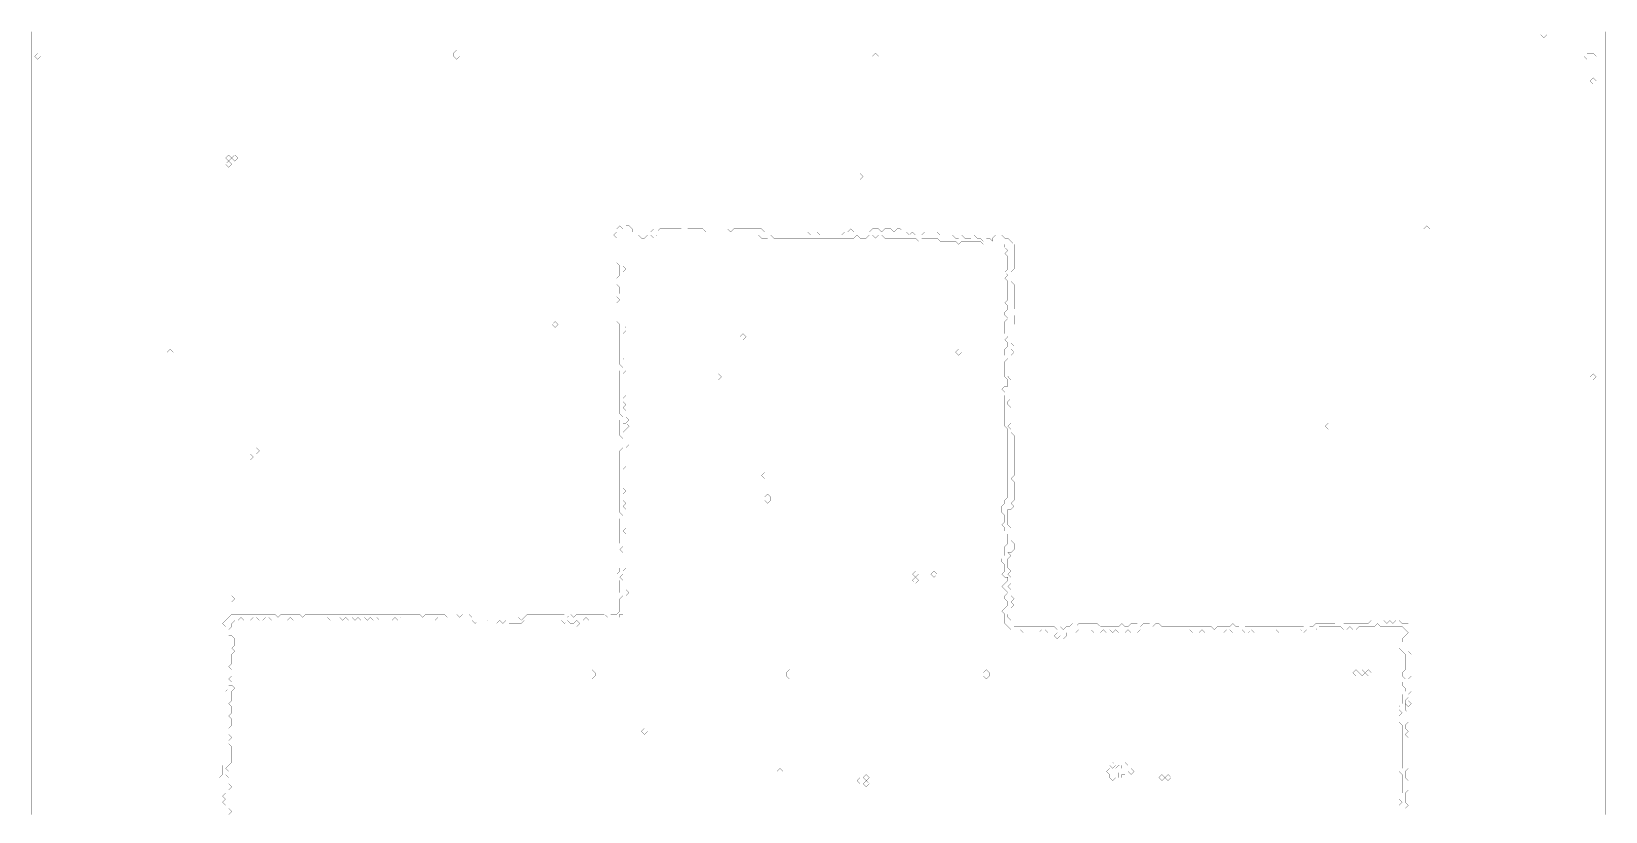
# Model space of a CAD drawing. Header units: metres. Extents: x 0 to 4888, y -4888 to 0.
# Drawn here: x 0 to 4888, y -2420 to 0 of the extents above; entities that cross this region are included whole.
import ezdxf

# ---------------------------------------------------------------- set-up
doc = ezdxf.new("R2010")
doc.units = ezdxf.units.M
doc.layers.add('conductor', color=1, linetype='Continuous')
doc.layers.add('substrate', color=5, linetype='Continuous')

msp = doc.modelspace()

# ---------------------------------------------------------------- linework, layer by layer
at = {"layer": 'conductor', "const_width": 0.5}
msp.add_lwpolyline([(4246.6, -2429.4), (4246.6, -2419.8), (4246.6, -2410.2), (4246.6, -2400.7), (4256.2, -2391.1), (4246.6, -2381.5), (4246.6, -2372), (4256.2, -2362.4), (4256.2, -2352.9), (4256.2, -2343.3), (4256.2, -2333.7), (4256.2, -2324.2), (4256.2, -2314.6), (4256.2, -2305), (4246.6, -2295.5), (4256.2, -2285.9), (4256.2, -2276.3), (4256.2, -2266.8), (4256.2, -2257.2), (4256.2, -2247.6), (4256.2, -2238.1), (4256.2, -2228.5), (4256.2, -2219), (4256.2, -2209.4), (4256.2, -2199.8), (4256.2, -2190.3), (4256.2, -2180.7), (4256.2, -2171.1), (4256.2, -2161.6), (4256.2, -2152), (4246.6, -2142.4), (4256.2, -2132.9), (4246.6, -2123.3), (4256.2, -2113.7), (4246.6, -2104.2), (4246.6, -2094.6), (4256.2, -2085.1), (4256.2, -2075.5), (4256.2, -2065.9), (4256.2, -2056.4), (4265.7, -2046.8), (4265.7, -2037.2), (4256.2, -2027.7), (4256.2, -2018.1), (4265.7, -2008.5), (4256.2, -1999), (4256.2, -1989.4), (4265.7, -1979.8), (4265.7, -1970.3), (4265.7, -1960.7), (4265.7, -1951.1), (4265.7, -1941.6), (4265.7, -1932), (4256.2, -1922.5), (4246.6, -1912.9), (4246.6, -1903.3), (4256.2, -1893.8), (4256.2, -1884.2), (4265.7, -1874.6), (4275.3, -1865.1), (4265.7, -1855.5), (4256.2, -1845.9), (4246.6, -1845.9), (4237.1, -1845.9), (4227.5, -1845.9), (4217.9, -1845.9), (4208.4, -1845.9), (4198.8, -1845.9), (4189.2, -1845.9), (4179.7, -1836.4), (4170.1, -1845.9), (4160.5, -1845.9), (4151, -1845.9), (4141.4, -1845.9), (4131.8, -1845.9), (4122.3, -1845.9), (4112.7, -1855.5), (4103.2, -1855.5), (4093.6, -1845.9), (4084, -1855.5), (4074.5, -1855.5), (4064.9, -1845.9), (4055.3, -1845.9), (4045.8, -1845.9), (4036.2, -1845.9), (4026.6, -1845.9), (4017.1, -1845.9), (4007.5, -1845.9), (3997.9, -1845.9), (3988.4, -1855.5), (3978.8, -1855.5), (3969.2, -1855.5), (3959.7, -1855.5), (3950.1, -1865.1), (3940.6, -1855.5), (3931, -1865.1), (3921.4, -1865.1), (3911.9, -1865.1), (3902.3, -1865.1), (3892.7, -1865.1), (3883.2, -1865.1), (3873.6, -1865.1), (3864, -1855.5), (3854.5, -1865.1), (3844.9, -1865.1), (3835.3, -1865.1), (3825.8, -1865.1), (3816.2, -1865.1), (3806.7, -1865.1), (3797.1, -1865.1), (3787.5, -1855.5), (3778, -1865.1), (3768.4, -1865.1), (3758.8, -1855.5), (3749.3, -1855.5), (3739.7, -1855.5), (3730.1, -1865.1), (3720.6, -1855.5), (3711, -1855.5), (3701.4, -1865.1), (3691.9, -1865.1), (3682.3, -1865.1), (3672.8, -1865.1), (3663.2, -1865.1), (3653.6, -1865.1), (3644.1, -1865.1), (3634.5, -1855.5), (3624.9, -1865.1), (3615.4, -1865.1), (3605.8, -1865.1), (3596.2, -1855.5), (3586.7, -1855.5), (3577.1, -1855.5), (3567.5, -1855.5), (3558, -1855.5), (3548.4, -1855.5), (3538.8, -1855.5), (3529.3, -1855.5), (3519.7, -1855.5), (3510.2, -1855.5), (3500.6, -1855.5), (3491, -1855.5), (3481.5, -1855.5), (3471.9, -1855.5), (3462.3, -1855.5), (3452.8, -1855.5), (3443.2, -1855.5), (3433.6, -1865.1), (3424.1, -1865.1), (3414.5, -1865.1), (3404.9, -1855.5), (3395.4, -1865.1), (3385.8, -1865.1), (3376.3, -1865.1), (3366.7, -1855.5), (3357.1, -1865.1), (3347.6, -1855.5), (3338, -1865.1), (3328.4, -1855.5), (3318.9, -1865.1), (3309.3, -1865.1), (3299.7, -1865.1), (3290.2, -1855.5), (3280.6, -1855.5), (3271, -1855.5), (3261.5, -1855.5), (3251.9, -1855.5), (3242.3, -1865.1), (3232.8, -1865.1), (3223.2, -1865.1), (3213.7, -1865.1), (3213.7, -1874.6), (3204.1, -1884.2), (3194.5, -1874.6), (3194.5, -1865.1), (3185, -1865.1), (3175.4, -1865.1), (3165.8, -1865.1), (3156.3, -1865.1), (3146.7, -1855.5), (3137.1, -1855.5), (3127.6, -1865.1), (3118, -1865.1), (3108.4, -1865.1), (3098.9, -1865.1), (3089.3, -1865.1), (3079.8, -1865.1), (3070.2, -1855.5), (3060.6, -1855.5), (3051.1, -1855.5), (3041.5, -1855.5), (3031.9, -1845.9), (3022.4, -1836.4), (3022.4, -1826.8), (3022.4, -1817.2), (3022.4, -1807.7), (3012.8, -1798.1), (3022.4, -1788.6), (3031.9, -1779), (3031.9, -1769.4), (3022.4, -1759.9), (3022.4, -1750.3), (3031.9, -1740.7), (3022.4, -1731.2), (3012.8, -1721.6), (3022.4, -1712), (3031.9, -1702.5), (3031.9, -1692.9), (3022.4, -1692.9), (3012.8, -1683.3), (3022.4, -1673.8), (3022.4, -1664.2), (3022.4, -1654.7), (3012.8, -1645.1), (3012.8, -1635.5), (3022.4, -1626), (3022.4, -1616.4), (3022.4, -1606.8), (3022.4, -1597.3), (3031.9, -1587.7), (3031.9, -1578.1), (3031.9, -1568.6), (3031.9, -1559), (3022.4, -1549.4), (3022.4, -1539.9), (3012.8, -1530.3), (3022.4, -1520.7), (3022.4, -1511.2), (3022.4, -1501.6), (3012.8, -1492.1), (3012.8, -1482.5), (3012.8, -1472.9), (3022.4, -1463.4), (3022.4, -1453.8), (3031.9, -1444.2), (3031.9, -1434.7), (3031.9, -1425.1), (3031.9, -1415.5), (3031.9, -1406), (3031.9, -1396.4), (3031.9, -1386.8), (3031.9, -1377.3), (3031.9, -1367.7), (3031.9, -1358.2), (3031.9, -1348.6), (3031.9, -1339), (3031.9, -1329.5), (3031.9, -1319.9), (3031.9, -1310.3), (3031.9, -1300.8), (3031.9, -1291.2), (3031.9, -1281.6), (3031.9, -1272.1), (3031.9, -1262.5), (3031.9, -1252.9), (3031.9, -1243.4), (3031.9, -1233.8), (3022.4, -1224.2), (3022.4, -1214.7), (3022.4, -1205.1), (3022.4, -1195.6), (3022.4, -1186), (3022.4, -1176.4), (3022.4, -1166.9), (3022.4, -1157.3), (3022.4, -1147.7), (3022.4, -1138.2), (3022.4, -1128.6), (3031.9, -1119), (3022.4, -1119), (3012.8, -1109.5), (3022.4, -1099.9), (3031.9, -1099.9), (3031.9, -1090.3), (3031.9, -1080.8), (3022.4, -1071.2), (3022.4, -1061.7), (3022.4, -1052.1), (3022.4, -1042.5), (3022.4, -1033), (3022.4, -1023.4), (3031.9, -1013.8), (3022.4, -1004.3), (3022.4, -994.7), (3022.4, -985.1), (3031.9, -975.6), (3031.9, -966), (3022.4, -956.4), (3031.9, -946.9), (3022.4, -937.3), (3022.4, -927.8), (3022.4, -918.2), (3022.4, -908.6), (3022.4, -899.1), (3031.9, -889.5), (3022.4, -879.9), (3022.4, -870.4), (3031.9, -860.8), (3031.9, -851.2), (3022.4, -841.7), (3031.9, -832.1), (3031.9, -822.5), (3031.9, -813), (3031.9, -803.4), (3031.9, -793.8), (3031.9, -784.3), (3031.9, -774.7), (3022.4, -765.2), (3031.9, -755.6), (3022.4, -746), (3031.9, -736.5), (3031.9, -726.9), (3031.9, -717.3), (3031.9, -707.8), (3031.9, -698.2), (3022.4, -688.6), (3031.9, -679.1), (3022.4, -669.5), (3022.4, -659.9), (3012.8, -659.9), (3003.2, -659.9), (2993.7, -659.9), (2984.1, -659.9), (2974.5, -659.9), (2965, -659.9), (2955.4, -659.9), (2945.9, -650.4), (2936.3, -650.4), (2926.7, -650.4), (2917.2, -650.4), (2907.6, -650.4), (2898, -650.4), (2888.5, -650.4), (2878.9, -659.9), (2869.3, -650.4), (2859.8, -650.4), (2850.2, -650.4), (2840.6, -650.4), (2831.1, -650.4), (2821.5, -650.4), (2811.9, -640.8), (2802.4, -640.8), (2792.8, -640.8), (2783.3, -640.8), (2773.7, -640.8), (2764.1, -640.8), (2754.6, -650.4), (2745, -640.8), (2735.4, -640.8), (2725.9, -640.8), (2716.3, -640.8), (2706.7, -640.8), (2697.2, -640.8), (2687.6, -640.8), (2678, -640.8), (2668.5, -640.8), (2658.9, -640.8), (2649.4, -640.8), (2639.8, -631.3), (2630.2, -631.3), (2620.7, -640.8), (2611.1, -631.3), (2601.5, -631.3), (2592, -640.8), (2582.4, -640.8), (2572.8, -640.8), (2563.3, -631.3), (2553.7, -640.8), (2544.1, -640.8), (2534.6, -640.8), (2525, -640.8), (2515.5, -640.8), (2505.9, -640.8), (2496.3, -640.8), (2486.8, -640.8), (2477.2, -640.8), (2467.6, -640.8), (2458.1, -640.8), (2448.5, -640.8), (2438.9, -640.8), (2429.4, -640.8), (2419.8, -640.8), (2410.2, -640.8), (2400.7, -640.8), (2391.1, -640.8), (2381.5, -640.8), (2372, -640.8), (2362.4, -640.8), (2352.9, -640.8), (2343.3, -640.8), (2333.7, -640.8), (2324.2, -640.8), (2314.6, -640.8), (2305, -640.8), (2295.5, -631.3), (2285.9, -640.8), (2276.3, -640.8), (2266.8, -640.8), (2257.2, -631.3), (2247.6, -631.3), (2238.1, -631.3), (2228.5, -631.3), (2219, -631.3), (2209.4, -631.3), (2199.8, -631.3), (2190.3, -631.3), (2180.7, -631.3), (2171.1, -631.3), (2161.6, -640.8), (2152, -631.3), (2142.4, -631.3), (2132.9, -631.3), (2123.3, -631.3), (2113.7, -631.3), (2104.2, -631.3), (2094.6, -631.3), (2085.1, -631.3), (2075.5, -631.3), (2065.9, -631.3), (2056.4, -631.3), (2046.8, -631.3), (2037.2, -631.3), (2027.7, -631.3), (2018.1, -631.3), (2008.5, -631.3), (1999, -631.3), (1989.4, -631.3), (1979.8, -631.3), (1970.3, -631.3), (1960.7, -631.3), (1951.1, -631.3), (1941.6, -631.3), (1932, -640.8), (1922.5, -631.3), (1912.9, -631.3), (1903.3, -640.8), (1893.8, -640.8), (1884.2, -631.3), (1874.6, -631.3), (1865.1, -631.3), (1855.5, -631.3), (1845.9, -631.3), (1836.4, -631.3), (1836.4, -640.8), (1836.4, -650.4), (1836.4, -659.9), (1836.4, -669.5), (1836.4, -679.1), (1836.4, -688.6), (1836.4, -698.2), (1836.4, -707.8), (1836.4, -717.3), (1836.4, -726.9), (1845.9, -736.5), (1836.4, -746), (1836.4, -755.6), (1836.4, -765.2), (1836.4, -774.7), (1836.4, -784.3), (1836.4, -793.8), (1836.4, -803.4), (1836.4, -813), (1836.4, -822.5), (1836.4, -832.1), (1836.4, -841.7), (1836.4, -851.2), (1836.4, -860.8), (1836.4, -870.4), (1836.4, -879.9), (1836.4, -889.5), (1836.4, -899.1), (1836.4, -908.6), (1845.9, -918.2), (1845.9, -927.8), (1836.4, -937.3), (1836.4, -946.9), (1836.4, -956.4), (1836.4, -966), (1836.4, -975.6), (1836.4, -985.1), (1836.4, -994.7), (1836.4, -1004.3), (1836.4, -1013.8), (1845.9, -1023.4), (1845.9, -1033), (1845.9, -1042.5), (1845.9, -1052.1), (1836.4, -1061.7), (1845.9, -1071.2), (1845.9, -1080.8), (1845.9, -1090.3), (1845.9, -1099.9), (1845.9, -1109.5), (1845.9, -1119), (1845.9, -1128.6), (1836.4, -1138.2), (1836.4, -1147.7), (1845.9, -1157.3), (1836.4, -1166.9), (1845.9, -1176.4), (1845.9, -1186), (1845.9, -1195.6), (1855.5, -1205.1), (1845.9, -1214.7), (1836.4, -1214.7), (1845.9, -1214.7), (1855.5, -1224.2), (1845.9, -1233.8), (1836.4, -1243.4), (1836.4, -1252.9), (1845.9, -1262.5), (1855.5, -1272.1), (1855.5, -1281.6), (1845.9, -1291.2), (1845.9, -1300.8), (1845.9, -1310.3), (1845.9, -1319.9), (1845.9, -1329.5), (1845.9, -1339), (1845.9, -1348.6), (1836.4, -1358.2), (1836.4, -1367.7), (1836.4, -1377.3), (1836.4, -1386.8), (1836.4, -1396.4), (1836.4, -1406), (1836.4, -1415.5), (1845.9, -1425.1), (1836.4, -1434.7), (1836.4, -1444.2), (1836.4, -1453.8), (1845.9, -1463.4), (1836.4, -1472.9), (1845.9, -1482.5), (1845.9, -1492.1), (1845.9, -1501.6), (1845.9, -1511.2), (1845.9, -1520.7), (1845.9, -1530.3), (1845.9, -1539.9), (1836.4, -1549.4), (1845.9, -1559), (1845.9, -1568.6), (1845.9, -1578.1), (1845.9, -1587.7), (1845.9, -1597.3), (1845.9, -1606.8), (1845.9, -1616.4), (1845.9, -1626), (1845.9, -1635.5), (1845.9, -1645.1), (1845.9, -1654.7), (1845.9, -1664.2), (1836.4, -1673.8), (1836.4, -1683.3), (1826.8, -1692.9), (1836.4, -1702.5), (1836.4, -1712), (1845.9, -1721.6), (1845.9, -1731.2), (1855.5, -1740.7), (1845.9, -1750.3), (1845.9, -1759.9), (1845.9, -1769.4), (1845.9, -1779), (1845.9, -1788.6), (1845.9, -1798.1), (1836.4, -1807.7), (1826.8, -1807.7), (1826.8, -1817.2), (1817.2, -1826.8), (1807.7, -1826.8), (1798.1, -1826.8), (1788.6, -1826.8), (1779, -1826.8), (1769.4, -1826.8), (1759.9, -1826.8), (1750.3, -1826.8), (1740.7, -1826.8), (1731.2, -1826.8), (1721.6, -1817.2), (1712, -1826.8), (1702.5, -1826.8), (1692.9, -1826.8), (1683.3, -1836.4), (1673.8, -1836.4), (1664.2, -1826.8), (1654.7, -1836.4), (1645.1, -1826.8), (1635.5, -1826.8), (1626, -1826.8), (1616.4, -1826.8), (1606.8, -1826.8), (1597.3, -1826.8), (1587.7, -1826.8), (1578.1, -1826.8), (1568.6, -1836.4), (1559, -1826.8), (1549.4, -1826.8), (1539.9, -1826.8), (1530.3, -1826.8), (1520.7, -1836.4), (1511.2, -1836.4), (1501.6, -1836.4), (1492.1, -1836.4), (1482.5, -1836.4), (1472.9, -1826.8), (1463.4, -1836.4), (1453.8, -1826.8), (1444.2, -1836.4), (1434.7, -1826.8), (1425.1, -1826.8), (1415.5, -1826.8), (1406, -1836.4), (1396.4, -1826.8), (1386.8, -1826.8), (1377.3, -1836.4), (1367.7, -1826.8), (1358.2, -1826.8), (1348.6, -1826.8), (1339, -1826.8), (1329.5, -1826.8), (1319.9, -1826.8), (1310.3, -1826.8), (1300.8, -1826.8), (1291.2, -1826.8), (1281.6, -1826.8), (1272.1, -1826.8), (1262.5, -1817.2), (1252.9, -1826.8), (1243.4, -1826.8), (1233.8, -1826.8), (1224.2, -1826.8), (1214.7, -1826.8), (1205.1, -1826.8), (1195.6, -1826.8), (1186, -1826.8), (1176.4, -1826.8), (1166.9, -1826.8), (1157.3, -1826.8), (1147.7, -1817.2), (1138.2, -1826.8), (1128.6, -1817.2), (1119, -1826.8), (1109.5, -1817.2), (1099.9, -1826.8), (1090.3, -1826.8), (1080.8, -1826.8), (1071.2, -1817.2), (1061.7, -1826.8), (1052.1, -1817.2), (1042.5, -1826.8), (1033, -1817.2), (1023.4, -1826.8), (1013.8, -1817.2), (1004.3, -1826.8), (994.7, -1817.2), (985.1, -1826.8), (975.6, -1817.2), (966, -1826.8), (956.4, -1817.2), (946.9, -1826.8), (937.3, -1826.8), (927.8, -1826.8), (918.2, -1817.2), (908.6, -1826.8), (899.1, -1826.8), (889.5, -1826.8), (879.9, -1826.8), (870.4, -1826.8), (860.8, -1826.8), (851.2, -1826.8), (841.7, -1826.8), (832.1, -1826.8), (822.5, -1826.8), (813, -1826.8), (803.4, -1817.2), (793.8, -1826.8), (784.3, -1826.8), (774.7, -1826.8), (765.2, -1826.8), (755.6, -1826.8), (746, -1826.8), (736.5, -1817.2), (726.9, -1817.2), (717.3, -1826.8), (707.8, -1826.8), (698.2, -1817.2), (688.6, -1817.2), (679.1, -1826.8), (669.5, -1817.2), (659.9, -1826.8), (650.4, -1817.2), (640.8, -1826.8), (631.3, -1826.8), (621.7, -1836.4), (621.7, -1845.9), (612.1, -1855.5), (612.1, -1865.1), (612.1, -1874.6), (621.7, -1874.6), (631.3, -1884.2), (631.3, -1893.8), (631.3, -1903.3), (621.7, -1912.9), (631.3, -1922.5), (621.7, -1932), (621.7, -1941.6), (621.7, -1951.1), (621.7, -1960.7), (612.1, -1970.3), (621.7, -1979.8), (612.1, -1989.4), (621.7, -1999), (612.1, -2008.5), (621.7, -2018.1), (612.1, -2027.7), (621.7, -2027.7), (631.3, -2037.2), (621.7, -2046.8), (621.7, -2056.4), (621.7, -2065.9), (621.7, -2075.5), (612.1, -2085.1), (621.7, -2094.6), (621.7, -2104.2), (621.7, -2113.7), (612.1, -2123.3), (621.7, -2132.9), (621.7, -2142.4), (621.7, -2152), (612.1, -2161.6), (612.1, -2171.1), (612.1, -2180.7), (621.7, -2190.3), (612.1, -2199.8), (612.1, -2209.4), (621.7, -2219), (621.7, -2228.5), (621.7, -2238.1), (621.7, -2247.6), (621.7, -2257.2), (621.7, -2266.8), (612.1, -2276.3), (602.6, -2285.9), (612.1, -2295.5), (602.6, -2305), (612.1, -2314.6), (612.1, -2324.2), (612.1, -2333.7), (621.7, -2343.3), (612.1, -2352.9), (612.1, -2362.4), (612.1, -2372), (612.1, -2381.5), (612.1, -2391.1), (612.1, -2400.7), (612.1, -2410.2), (621.7, -2419.8), (612.1, -2429.4)], dxfattribs=at)
for points in [[(2199.8, -946.9), (2209.4, -937.3), (2219, -946.9), (2209.4, -956.4)], [(2869.3, -994.7), (2878.9, -985.1), (2888.5, -994.7), (2878.9, -1004.3)], [(2123.3, -1071.2), (2132.9, -1061.7), (2142.4, -1071.2), (2132.9, -1080.8)], [(2266.8, -1377.3), (2276.3, -1367.7), (2285.9, -1377.3), (2276.3, -1386.8)], [(2276.3, -1444.2), (2285.9, -1434.7), (2295.5, -1444.2), (2295.5, -1453.8), (2285.9, -1463.4), (2276.3, -1453.8)], [(2735.4, -1683.3), (2745, -1673.8), (2754.6, -1683.3), (2745, -1692.9)], [(2735.4, -1702.5), (2745, -1692.9), (2754.6, -1702.5), (2745, -1712)], [(2792.8, -1683.3), (2802.4, -1673.8), (2811.9, -1683.3), (2802.4, -1692.9)], [(1683.3, -1836.4), (1692.9, -1826.8), (1702.5, -1836.4), (1692.9, -1845.9)], [(3175.4, -1874.6), (3185, -1865.1), (3194.5, -1874.6), (3185, -1884.2)], [(1731.2, -1989.4), (1740.7, -1979.8), (1750.3, -1989.4), (1750.3, -1999), (1740.7, -2008.5), (1731.2, -1999)], [(2343.3, -1989.4), (2352.9, -1979.8), (2362.4, -1989.4), (2362.4, -1999), (2352.9, -2008.5), (2343.3, -1999)], [(2955.4, -1989.4), (2965, -1979.8), (2974.5, -1989.4), (2974.5, -1999), (2965, -2008.5), (2955.4, -1999)], [(4103.2, -1989.4), (4112.7, -1979.8), (4122.3, -1989.4), (4112.7, -1999)], [(4122.3, -1989.4), (4131.8, -1979.8), (4141.4, -1989.4), (4131.8, -1999)], [(4141.4, -1989.4), (4151, -1979.8), (4160.5, -1989.4), (4151, -1999)], [(1893.8, -2171.1), (1903.3, -2161.6), (1912.9, -2171.1), (1903.3, -2180.7)], [(2314.6, -2295.5), (2324.2, -2285.9), (2333.7, -2295.5), (2324.2, -2305)], [(3385.8, -2276.3), (3395.4, -2266.8), (3404.9, -2276.3), (3404.9, -2285.9), (3404.9, -2295.5), (3395.4, -2305), (3385.8, -2305), (3385.8, -2314.6), (3376.3, -2324.2), (3366.7, -2314.6), (3366.7, -2305), (3366.7, -2314.6), (3357.1, -2324.2), (3347.6, -2314.6), (3347.6, -2305), (3338, -2295.5), (3347.6, -2285.9), (3357.1, -2285.9), (3366.7, -2285.9), (3376.3, -2276.3), (3385.8, -2285.9)], [(3347.6, -2276.3), (3357.1, -2266.8), (3366.7, -2276.3), (3357.1, -2285.9)], [(3404.9, -2295.5), (3414.5, -2285.9), (3424.1, -2295.5), (3414.5, -2305)], [(2563.3, -2324.2), (2572.8, -2314.6), (2582.4, -2324.2), (2572.8, -2333.7)], [(2582.4, -2314.6), (2592, -2305), (2601.5, -2314.6), (2592, -2324.2)], [(2582.4, -2333.7), (2592, -2324.2), (2601.5, -2333.7), (2592, -2343.3)], [(3500.6, -2314.6), (3510.2, -2305), (3519.7, -2314.6), (3510.2, -2324.2)], [(3519.7, -2314.6), (3529.3, -2305), (3538.8, -2314.6), (3529.3, -2324.2)]]:
    msp.add_lwpolyline(points, close=True, dxfattribs=at)
at = {"layer": 'substrate', "const_width": 0.5}
for points in [[(4887.4, -2429.4), (4887.4, -2419.8), (4887.4, -2410.2), (4887.4, -2400.7), (4887.4, -2391.1), (4887.4, -2381.5), (4887.4, -2372), (4887.4, -2362.4), (4887.4, -2352.9), (4887.4, -2343.3), (4887.4, -2333.7), (4887.4, -2324.2), (4887.4, -2314.6), (4887.4, -2305), (4887.4, -2295.5), (4887.4, -2285.9), (4887.4, -2276.3), (4887.4, -2266.8), (4887.4, -2257.2), (4887.4, -2247.6), (4887.4, -2238.1), (4887.4, -2228.5), (4887.4, -2219), (4887.4, -2209.4), (4887.4, -2199.8), (4887.4, -2190.3), (4887.4, -2180.7), (4887.4, -2171.1), (4887.4, -2161.6), (4887.4, -2152), (4887.4, -2142.4), (4887.4, -2132.9), (4887.4, -2123.3), (4887.4, -2113.7), (4887.4, -2104.2), (4887.4, -2094.6), (4887.4, -2085.1), (4887.4, -2075.5), (4887.4, -2065.9), (4887.4, -2056.4), (4887.4, -2046.8), (4887.4, -2037.2), (4887.4, -2027.7), (4887.4, -2018.1), (4887.4, -2008.5), (4887.4, -1999), (4887.4, -1989.4), (4887.4, -1979.8), (4887.4, -1970.3), (4887.4, -1960.7), (4887.4, -1951.1), (4887.4, -1941.6), (4887.4, -1932), (4887.4, -1922.5), (4887.4, -1912.9), (4887.4, -1903.3), (4887.4, -1893.8), (4887.4, -1884.2), (4887.4, -1874.6), (4887.4, -1865.1), (4887.4, -1855.5), (4887.4, -1845.9), (4887.4, -1836.4), (4887.4, -1826.8), (4887.4, -1817.2), (4887.4, -1807.7), (4887.4, -1798.1), (4887.4, -1788.6), (4887.4, -1779), (4887.4, -1769.4), (4887.4, -1759.9), (4887.4, -1750.3), (4887.4, -1740.7), (4887.4, -1731.2), (4887.4, -1721.6), (4887.4, -1712), (4887.4, -1702.5), (4887.4, -1692.9), (4887.4, -1683.3), (4887.4, -1673.8), (4887.4, -1664.2), (4887.4, -1654.7), (4887.4, -1645.1), (4887.4, -1635.5), (4887.4, -1626), (4887.4, -1616.4), (4887.4, -1606.8), (4887.4, -1597.3), (4887.4, -1587.7), (4887.4, -1578.1), (4887.4, -1568.6), (4887.4, -1559), (4887.4, -1549.4), (4887.4, -1539.9), (4887.4, -1530.3), (4887.4, -1520.7), (4887.4, -1511.2), (4887.4, -1501.6), (4887.4, -1492.1), (4887.4, -1482.5), (4887.4, -1472.9), (4887.4, -1463.4), (4887.4, -1453.8), (4887.4, -1444.2), (4887.4, -1434.7), (4887.4, -1425.1), (4887.4, -1415.5), (4887.4, -1406), (4887.4, -1396.4), (4887.4, -1386.8), (4887.4, -1377.3), (4887.4, -1367.7), (4887.4, -1358.2), (4887.4, -1348.6), (4887.4, -1339), (4887.4, -1329.5), (4887.4, -1319.9), (4887.4, -1310.3), (4887.4, -1300.8), (4887.4, -1291.2), (4887.4, -1281.6), (4887.4, -1272.1), (4887.4, -1262.5), (4887.4, -1252.9), (4887.4, -1243.4), (4887.4, -1233.8), (4887.4, -1224.2), (4887.4, -1214.7), (4887.4, -1205.1), (4887.4, -1195.6), (4887.4, -1186), (4887.4, -1176.4), (4887.4, -1166.9), (4887.4, -1157.3), (4887.4, -1147.7), (4887.4, -1138.2), (4887.4, -1128.6), (4887.4, -1119), (4887.4, -1109.5), (4887.4, -1099.9), (4887.4, -1090.3), (4887.4, -1080.8), (4887.4, -1071.2), (4887.4, -1061.7), (4887.4, -1052.1), (4887.4, -1042.5), (4887.4, -1033), (4887.4, -1023.4), (4887.4, -1013.8), (4887.4, -1004.3), (4887.4, -994.7), (4887.4, -985.1), (4887.4, -975.6), (4887.4, -966), (4887.4, -956.4), (4887.4, -946.9), (4887.4, -937.3), (4887.4, -927.8), (4887.4, -918.2), (4887.4, -908.6), (4887.4, -899.1), (4887.4, -889.5), (4887.4, -879.9), (4887.4, -870.4), (4887.4, -860.8), (4887.4, -851.2), (4887.4, -841.7), (4887.4, -832.1), (4887.4, -822.5), (4887.4, -813), (4887.4, -803.4), (4887.4, -793.8), (4887.4, -784.3), (4887.4, -774.7), (4887.4, -765.2), (4887.4, -755.6), (4887.4, -746), (4887.4, -736.5), (4887.4, -726.9), (4887.4, -717.3), (4887.4, -707.8), (4887.4, -698.2), (4887.4, -688.6), (4887.4, -679.1), (4887.4, -669.5), (4887.4, -659.9), (4887.4, -650.4), (4887.4, -640.8), (4887.4, -631.3), (4887.4, -621.7), (4887.4, -612.1), (4887.4, -602.6), (4887.4, -593), (4887.4, -583.4), (4887.4, -573.9), (4887.4, -564.3), (4887.4, -554.7), (4887.4, -545.2), (4887.4, -535.6), (4887.4, -526), (4887.4, -516.5), (4887.4, -506.9), (4887.4, -497.4), (4887.4, -487.8), (4887.4, -478.2), (4887.4, -468.7), (4887.4, -459.1), (4887.4, -449.5), (4887.4, -440), (4887.4, -430.4), (4887.4, -420.8), (4887.4, -411.3), (4887.4, -401.7), (4887.4, -392.1), (4887.4, -382.6), (4887.4, -373), (4887.4, -363.4), (4887.4, -353.9), (4887.4, -344.3), (4887.4, -334.8), (4887.4, -325.2), (4887.4, -315.6), (4887.4, -306.1), (4887.4, -296.5), (4887.4, -286.9), (4887.4, -277.4), (4887.4, -267.8), (4887.4, -258.2), (4887.4, -248.7), (4887.4, -239.1), (4887.4, -229.5), (4887.4, -220), (4887.4, -210.4), (4887.4, -200.9), (4887.4, -191.3), (4887.4, -181.7), (4887.4, -172.2), (4887.4, -162.6), (4887.4, -153), (4887.4, -143.5), (4887.4, -133.9), (4887.4, -124.3), (4887.4, -114.8), (4887.4, -105.2), (4887.4, -95.6), (4887.4, -86.1), (4887.4, -76.5), (4887.4, -67), (4887.4, -57.4), (4887.4, -47.8), (4887.4, -38.3), (4887.4, -28.7), (4887.4, -19.1), (4887.4, -9.6), (4887.4, 0), (4877.9, 0), (4868.3, 0), (4858.7, 0), (4849.2, 0), (4839.6, 0), (4830, 0), (4820.5, 0), (4810.9, 0), (4801.4, 0), (4791.8, 0), (4782.2, 0), (4772.7, 0), (4763.1, 0), (4753.5, 0), (4744, 0), (4734.4, 0), (4724.8, 0), (4715.3, 0), (4705.7, 0), (4696.1, 0), (4686.6, 0), (4677, 0), (4667.5, 0), (4657.9, 0), (4648.3, 0), (4638.8, 0), (4629.2, 0), (4619.6, 0), (4610.1, 0), (4600.5, 0), (4590.9, 0), (4581.4, 0), (4571.8, 0), (4562.2, 0), (4552.7, 0), (4543.1, 0), (4533.6, 0), (4524, 0), (4514.4, 0), (4504.9, 0), (4495.3, 0), (4485.7, 0), (4476.2, 0), (4466.6, 0), (4457, 0), (4447.5, 0), (4437.9, 0), (4428.3, 0), (4418.8, 0), (4409.2, 0), (4399.6, 0), (4390.1, 0), (4380.5, 0), (4371, 0), (4361.4, 0), (4351.8, 0), (4342.3, 0), (4332.7, 0), (4323.1, 0), (4313.6, 0), (4304, 0), (4294.4, 0), (4284.9, 0), (4275.3, 0), (4265.7, 0), (4256.2, 0), (4246.6, 0), (4237.1, 0), (4227.5, 0), (4217.9, 0), (4208.4, 0), (4198.8, 0), (4189.2, 0), (4179.7, 0), (4170.1, 0), (4160.5, 0), (4151, 0), (4141.4, 0), (4131.8, 0), (4122.3, 0), (4112.7, 0), (4103.2, 0), (4093.6, 0), (4084, 0), (4074.5, 0), (4064.9, 0), (4055.3, 0), (4045.8, 0), (4036.2, 0), (4026.6, 0), (4017.1, 0), (4007.5, 0), (3997.9, 0), (3988.4, 0), (3978.8, 0), (3969.2, 0), (3959.7, 0), (3950.1, 0), (3940.6, 0), (3931, 0), (3921.4, 0), (3911.9, 0), (3902.3, 0), (3892.7, 0), (3883.2, 0), (3873.6, 0), (3864, 0), (3854.5, 0), (3844.9, 0), (3835.3, 0), (3825.8, 0), (3816.2, 0), (3806.7, 0), (3797.1, 0), (3787.5, 0), (3778, 0), (3768.4, 0), (3758.8, 0), (3749.3, 0), (3739.7, 0), (3730.1, 0), (3720.6, 0), (3711, 0), (3701.4, 0), (3691.9, 0), (3682.3, 0), (3672.8, 0), (3663.2, 0), (3653.6, 0), (3644.1, 0), (3634.5, 0), (3624.9, 0), (3615.4, 0), (3605.8, 0), (3596.2, 0), (3586.7, 0), (3577.1, 0), (3567.5, 0), (3558, 0), (3548.4, 0), (3538.8, 0), (3529.3, 0), (3519.7, 0), (3510.2, 0), (3500.6, 0), (3491, 0), (3481.5, 0), (3471.9, 0), (3462.3, 0), (3452.8, 0), (3443.2, 0), (3433.6, 0), (3424.1, 0), (3414.5, 0), (3404.9, 0), (3395.4, 0), (3385.8, 0), (3376.3, 0), (3366.7, 0), (3357.1, 0), (3347.6, 0), (3338, 0), (3328.4, 0), (3318.9, 0), (3309.3, 0), (3299.7, 0), (3290.2, 0), (3280.6, 0), (3271, 0), (3261.5, 0), (3251.9, 0), (3242.3, 0), (3232.8, 0), (3223.2, 0), (3213.7, 0), (3204.1, 0), (3194.5, 0), (3185, 0), (3175.4, 0), (3165.8, 0), (3156.3, 0), (3146.7, 0), (3137.1, 0), (3127.6, 0), (3118, 0), (3108.4, 0), (3098.9, 0), (3089.3, 0), (3079.8, 0), (3070.2, 0), (3060.6, 0), (3051.1, 0), (3041.5, 0), (3031.9, 0), (3022.4, 0), (3012.8, 0), (3003.2, 0), (2993.7, 0), (2984.1, 0), (2974.5, 0), (2965, 0), (2955.4, 0), (2945.9, 0), (2936.3, 0), (2926.7, 0), (2917.2, 0), (2907.6, 0), (2898, 0), (2888.5, 0), (2878.9, 0), (2869.3, 0), (2859.8, 0), (2850.2, 0), (2840.6, 0), (2831.1, 0), (2821.5, 0), (2811.9, 0), (2802.4, 0), (2792.8, 0), (2783.3, 0), (2773.7, 0), (2764.1, 0), (2754.6, 0), (2745, 0), (2735.4, 0), (2725.9, 0), (2716.3, 0), (2706.7, 0), (2697.2, 0), (2687.6, 0), (2678, 0), (2668.5, 0), (2658.9, 0), (2649.4, 0), (2639.8, 0), (2630.2, 0), (2620.7, 0), (2611.1, 0), (2601.5, 0), (2592, 0), (2582.4, 0), (2572.8, 0), (2563.3, 0), (2553.7, 0), (2544.1, 0), (2534.6, 0), (2525, 0), (2515.5, 0), (2505.9, 0), (2496.3, 0), (2486.8, 0), (2477.2, 0), (2467.6, 0), (2458.1, 0), (2448.5, 0), (2438.9, 0), (2429.4, 0), (2419.8, 0), (2410.2, 0), (2400.7, 0), (2391.1, 0), (2381.5, 0), (2372, 0), (2362.4, 0), (2352.9, 0), (2343.3, 0), (2333.7, 0), (2324.2, 0), (2314.6, 0), (2305, 0), (2295.5, 0), (2285.9, 0), (2276.3, 0), (2266.8, 0), (2257.2, 0), (2247.6, 0), (2238.1, 0), (2228.5, 0), (2219, 0), (2209.4, 0), (2199.8, 0), (2190.3, 0), (2180.7, 0), (2171.1, 0), (2161.6, 0), (2152, 0), (2142.4, 0), (2132.9, 0), (2123.3, 0), (2113.7, 0), (2104.2, 0), (2094.6, 0), (2085.1, 0), (2075.5, 0), (2065.9, 0), (2056.4, 0), (2046.8, 0), (2037.2, 0), (2027.7, 0), (2018.1, 0), (2008.5, 0), (1999, 0), (1989.4, 0), (1979.8, 0), (1970.3, 0), (1960.7, 0), (1951.1, 0), (1941.6, 0), (1932, 0), (1922.5, 0), (1912.9, 0), (1903.3, 0), (1893.8, 0), (1884.2, 0), (1874.6, 0), (1865.1, 0), (1855.5, 0), (1845.9, 0), (1836.4, 0), (1826.8, 0), (1817.2, 0), (1807.7, 0), (1798.1, 0), (1788.6, 0), (1779, 0), (1769.4, 0), (1759.9, 0), (1750.3, 0), (1740.7, 0), (1731.2, 0), (1721.6, 0), (1712, 0), (1702.5, 0), (1692.9, 0), (1683.3, 0), (1673.8, 0), (1664.2, 0), (1654.7, 0), (1645.1, 0), (1635.5, 0), (1626, 0), (1616.4, 0), (1606.8, 0), (1597.3, 0), (1587.7, 0), (1578.1, 0), (1568.6, 0), (1559, 0), (1549.4, 0), (1539.9, 0), (1530.3, 0), (1520.7, 0), (1511.2, 0), (1501.6, 0), (1492.1, 0), (1482.5, 0), (1472.9, 0), (1463.4, 0), (1453.8, 0), (1444.2, 0), (1434.7, 0), (1425.1, 0), (1415.5, 0), (1406, 0), (1396.4, 0), (1386.8, 0), (1377.3, 0), (1367.7, 0), (1358.2, 0), (1348.6, 0), (1339, 0), (1329.5, 0), (1319.9, 0), (1310.3, 0), (1300.8, 0), (1291.2, 0), (1281.6, 0), (1272.1, 0), (1262.5, 0), (1252.9, 0), (1243.4, 0), (1233.8, 0), (1224.2, 0), (1214.7, 0), (1205.1, 0), (1195.6, 0), (1186, 0), (1176.4, 0), (1166.9, 0), (1157.3, 0), (1147.7, 0), (1138.2, 0), (1128.6, 0), (1119, 0), (1109.5, 0), (1099.9, 0), (1090.3, 0), (1080.8, 0), (1071.2, 0), (1061.7, 0), (1052.1, 0), (1042.5, 0), (1033, 0), (1023.4, 0), (1013.8, 0), (1004.3, 0), (994.7, 0), (985.1, 0), (975.6, 0), (966, 0), (956.4, 0), (946.9, 0), (937.3, 0), (927.8, 0), (918.2, 0), (908.6, 0), (899.1, 0), (889.5, 0), (879.9, 0), (870.4, 0), (860.8, 0), (851.2, 0), (841.7, 0), (832.1, 0), (822.5, 0), (813, 0), (803.4, 0), (793.8, 0), (784.3, 0), (774.7, 0), (765.2, 0), (755.6, 0), (746, 0), (736.5, 0), (726.9, 0), (717.3, 0), (707.8, 0), (698.2, 0), (688.6, 0), (679.1, 0), (669.5, 0), (659.9, 0), (650.4, 0), (640.8, 0), (631.3, 0), (621.7, 0), (612.1, 0), (602.6, 0), (593, 0), (583.4, 0), (573.9, 0), (564.3, 0), (554.7, 0), (545.2, 0), (535.6, 0), (526, 0), (516.5, 0), (506.9, 0), (497.4, 0), (487.8, 0), (478.2, 0), (468.7, 0), (459.1, 0), (449.5, 0), (440, 0), (430.4, 0), (420.8, 0), (411.3, 0), (401.7, 0), (392.1, 0), (382.6, 0), (373, 0), (363.4, 0), (353.9, 0), (344.3, 0), (334.8, 0), (325.2, 0), (315.6, 0), (306.1, 0), (296.5, 0), (286.9, 0), (277.4, 0), (267.8, 0), (258.2, 0), (248.7, 0), (239.1, 0), (229.5, 0), (220, 0), (210.4, 0), (200.9, 0), (191.3, 0), (181.7, 0), (172.2, 0), (162.6, 0), (153, 0), (143.5, 0), (133.9, 0), (124.3, 0), (114.8, 0), (105.2, 0), (95.6, 0), (86.1, 0), (76.5, 0), (67, 0), (57.4, 0), (47.8, 0), (38.3, 0), (28.7, 0), (19.1, 0), (9.6, 0), (0, 0), (0, -9.6), (0, -19.1), (0, -28.7), (0, -38.3), (0, -47.8), (0, -57.4), (0, -67), (0, -76.5), (0, -86.1), (0, -95.6), (0, -105.2), (0, -114.8), (0, -124.3), (0, -133.9), (0, -143.5), (0, -153), (0, -162.6), (0, -172.2), (0, -181.7), (0, -191.3), (0, -200.9), (0, -210.4), (0, -220), (0, -229.5), (0, -239.1), (0, -248.7), (0, -258.2), (0, -267.8), (0, -277.4), (0, -286.9), (0, -296.5), (0, -306.1), (0, -315.6), (0, -325.2), (0, -334.8), (0, -344.3), (0, -353.9), (0, -363.4), (0, -373), (0, -382.6), (0, -392.1), (0, -401.7), (0, -411.3), (0, -420.8), (0, -430.4), (0, -440), (0, -449.5), (0, -459.1), (0, -468.7), (0, -478.2), (0, -487.8), (0, -497.4), (0, -506.9), (0, -516.5), (0, -526), (0, -535.6), (0, -545.2), (0, -554.7), (0, -564.3), (0, -573.9), (0, -583.4), (0, -593), (0, -602.6), (0, -612.1), (0, -621.7), (0, -631.3), (0, -640.8), (0, -650.4), (0, -659.9), (0, -669.5), (0, -679.1), (0, -688.6), (0, -698.2), (0, -707.8), (0, -717.3), (0, -726.9), (0, -736.5), (0, -746), (0, -755.6), (0, -765.2), (0, -774.7), (0, -784.3), (0, -793.8), (0, -803.4), (0, -813), (0, -822.5), (0, -832.1), (0, -841.7), (0, -851.2), (0, -860.8), (0, -870.4), (0, -879.9), (0, -889.5), (0, -899.1), (0, -908.6), (0, -918.2), (0, -927.8), (0, -937.3), (0, -946.9), (0, -956.4), (0, -966), (0, -975.6), (0, -985.1), (0, -994.7), (0, -1004.3), (0, -1013.8), (0, -1023.4), (0, -1033), (0, -1042.5), (0, -1052.1), (0, -1061.7), (0, -1071.2), (0, -1080.8), (0, -1090.3), (0, -1099.9), (0, -1109.5), (0, -1119), (0, -1128.6), (0, -1138.2), (0, -1147.7), (0, -1157.3), (0, -1166.9), (0, -1176.4), (0, -1186), (0, -1195.6), (0, -1205.1), (0, -1214.7), (0, -1224.2), (0, -1233.8), (0, -1243.4), (0, -1252.9), (0, -1262.5), (0, -1272.1), (0, -1281.6), (0, -1291.2), (0, -1300.8), (0, -1310.3), (0, -1319.9), (0, -1329.5), (0, -1339), (0, -1348.6), (0, -1358.2), (0, -1367.7), (0, -1377.3), (0, -1386.8), (0, -1396.4), (0, -1406), (0, -1415.5), (0, -1425.1), (0, -1434.7), (0, -1444.2), (0, -1453.8), (0, -1463.4), (0, -1472.9), (0, -1482.5), (0, -1492.1), (0, -1501.6), (0, -1511.2), (0, -1520.7), (0, -1530.3), (0, -1539.9), (0, -1549.4), (0, -1559), (0, -1568.6), (0, -1578.1), (0, -1587.7), (0, -1597.3), (0, -1606.8), (0, -1616.4), (0, -1626), (0, -1635.5), (0, -1645.1), (0, -1654.7), (0, -1664.2), (0, -1673.8), (0, -1683.3), (0, -1692.9), (0, -1702.5), (0, -1712), (0, -1721.6), (0, -1731.2), (0, -1740.7), (0, -1750.3), (0, -1759.9), (0, -1769.4), (0, -1779), (0, -1788.6), (0, -1798.1), (0, -1807.7), (0, -1817.2), (0, -1826.8), (0, -1836.4), (0, -1845.9), (0, -1855.5), (0, -1865.1), (0, -1874.6), (0, -1884.2), (0, -1893.8), (0, -1903.3), (0, -1912.9), (0, -1922.5), (0, -1932), (0, -1941.6), (0, -1951.1), (0, -1960.7), (0, -1970.3), (0, -1979.8), (0, -1989.4), (0, -1999), (0, -2008.5), (0, -2018.1), (0, -2027.7), (0, -2037.2), (0, -2046.8), (0, -2056.4), (0, -2065.9), (0, -2075.5), (0, -2085.1), (0, -2094.6), (0, -2104.2), (0, -2113.7), (0, -2123.3), (0, -2132.9), (0, -2142.4), (0, -2152), (0, -2161.6), (0, -2171.1), (0, -2180.7), (0, -2190.3), (0, -2199.8), (0, -2209.4), (0, -2219), (0, -2228.5), (0, -2238.1), (0, -2247.6), (0, -2257.2), (0, -2266.8), (0, -2276.3), (0, -2285.9), (0, -2295.5), (0, -2305), (0, -2314.6), (0, -2324.2), (0, -2333.7), (0, -2343.3), (0, -2352.9), (0, -2362.4), (0, -2372), (0, -2381.5), (0, -2391.1), (0, -2400.7), (0, -2410.2), (0, -2419.8), (0, -2429.4)], [(593, -2429.4), (602.6, -2419.8), (602.6, -2410.2), (602.6, -2400.7), (593, -2391.1), (602.6, -2381.5), (593, -2372), (602.6, -2362.4), (602.6, -2352.9), (602.6, -2343.3), (602.6, -2333.7), (593, -2324.2), (583.4, -2314.6), (593, -2305), (593, -2295.5), (593, -2285.9), (593, -2276.3), (602.6, -2266.8), (602.6, -2257.2), (602.6, -2247.6), (602.6, -2238.1), (602.6, -2228.5), (602.6, -2219), (602.6, -2209.4), (602.6, -2199.8), (602.6, -2190.3), (602.6, -2180.7), (602.6, -2171.1), (602.6, -2161.6), (602.6, -2152), (602.6, -2142.4), (602.6, -2132.9), (602.6, -2123.3), (602.6, -2113.7), (602.6, -2104.2), (602.6, -2094.6), (602.6, -2085.1), (602.6, -2075.5), (602.6, -2065.9), (602.6, -2056.4), (602.6, -2046.8), (612.1, -2037.2), (602.6, -2027.7), (602.6, -2018.1), (602.6, -2008.5), (602.6, -1999), (602.6, -1989.4), (602.6, -1979.8), (602.6, -1970.3), (602.6, -1960.7), (602.6, -1951.1), (602.6, -1941.6), (602.6, -1932), (602.6, -1922.5), (602.6, -1912.9), (602.6, -1903.3), (602.6, -1893.8), (602.6, -1884.2), (602.6, -1874.6), (602.6, -1865.1), (593, -1855.5), (602.6, -1845.9), (593, -1836.4), (602.6, -1826.8), (612.1, -1817.2), (621.7, -1807.7), (631.3, -1807.7), (640.8, -1807.7), (650.4, -1807.7), (659.9, -1807.7), (669.5, -1807.7), (679.1, -1807.7), (688.6, -1807.7), (698.2, -1807.7), (707.8, -1807.7), (717.3, -1807.7), (726.9, -1807.7), (736.5, -1807.7), (746, -1807.7), (755.6, -1807.7), (765.2, -1817.2), (774.7, -1807.7), (784.3, -1807.7), (793.8, -1807.7), (803.4, -1807.7), (813, -1807.7), (822.5, -1807.7), (832.1, -1807.7), (841.7, -1817.2), (851.2, -1807.7), (860.8, -1807.7), (870.4, -1807.7), (879.9, -1807.7), (889.5, -1807.7), (899.1, -1807.7), (908.6, -1807.7), (918.2, -1807.7), (927.8, -1807.7), (937.3, -1807.7), (946.9, -1807.7), (956.4, -1807.7), (966, -1807.7), (975.6, -1807.7), (985.1, -1807.7), (994.7, -1807.7), (1004.3, -1807.7), (1013.8, -1807.7), (1023.4, -1807.7), (1033, -1807.7), (1042.5, -1807.7), (1052.1, -1807.7), (1061.7, -1807.7), (1071.2, -1807.7), (1080.8, -1807.7), (1090.3, -1807.7), (1099.9, -1807.7), (1109.5, -1807.7), (1119, -1807.7), (1128.6, -1807.7), (1138.2, -1807.7), (1147.7, -1807.7), (1157.3, -1807.7), (1166.9, -1807.7), (1176.4, -1807.7), (1186, -1807.7), (1195.6, -1807.7), (1205.1, -1807.7), (1214.7, -1817.2), (1224.2, -1807.7), (1233.8, -1807.7), (1243.4, -1807.7), (1252.9, -1807.7), (1262.5, -1807.7), (1272.1, -1807.7), (1281.6, -1807.7), (1291.2, -1817.2), (1300.8, -1817.2), (1310.3, -1817.2), (1319.9, -1807.7), (1329.5, -1817.2), (1339, -1807.7), (1348.6, -1817.2), (1358.2, -1807.7), (1367.7, -1817.2), (1377.3, -1817.2), (1386.8, -1817.2), (1396.4, -1817.2), (1406, -1817.2), (1415.5, -1817.2), (1425.1, -1817.2), (1434.7, -1817.2), (1444.2, -1817.2), (1453.8, -1817.2), (1463.4, -1817.2), (1472.9, -1817.2), (1482.5, -1817.2), (1492.1, -1817.2), (1501.6, -1817.2), (1511.2, -1817.2), (1520.7, -1826.8), (1530.3, -1817.2), (1539.9, -1807.7), (1549.4, -1807.7), (1559, -1807.7), (1568.6, -1807.7), (1578.1, -1807.7), (1587.7, -1807.7), (1597.3, -1807.7), (1606.8, -1807.7), (1616.4, -1807.7), (1626, -1807.7), (1635.5, -1807.7), (1645.1, -1807.7), (1654.7, -1807.7), (1664.2, -1817.2), (1673.8, -1807.7), (1683.3, -1817.2), (1692.9, -1807.7), (1702.5, -1807.7), (1712, -1807.7), (1721.6, -1807.7), (1731.2, -1807.7), (1740.7, -1807.7), (1750.3, -1807.7), (1759.9, -1807.7), (1769.4, -1807.7), (1779, -1807.7), (1788.6, -1817.2), (1798.1, -1807.7), (1807.7, -1807.7), (1817.2, -1807.7), (1826.8, -1798.1), (1826.8, -1788.6), (1826.8, -1779), (1826.8, -1769.4), (1826.8, -1759.9), (1836.4, -1750.3), (1826.8, -1740.7), (1826.8, -1731.2), (1826.8, -1721.6), (1826.8, -1712), (1826.8, -1702.5), (1817.2, -1692.9), (1817.2, -1683.3), (1826.8, -1673.8), (1826.8, -1664.2), (1836.4, -1654.7), (1836.4, -1645.1), (1836.4, -1635.5), (1836.4, -1626), (1836.4, -1616.4), (1826.8, -1606.8), (1836.4, -1597.3), (1826.8, -1587.7), (1826.8, -1578.1), (1826.8, -1568.6), (1826.8, -1559), (1826.8, -1549.4), (1826.8, -1539.9), (1826.8, -1530.3), (1826.8, -1520.7), (1826.8, -1511.2), (1836.4, -1501.6), (1826.8, -1492.1), (1826.8, -1482.5), (1826.8, -1472.9), (1826.8, -1463.4), (1826.8, -1453.8), (1826.8, -1444.2), (1826.8, -1434.7), (1826.8, -1425.1), (1826.8, -1415.5), (1826.8, -1406), (1826.8, -1396.4), (1826.8, -1386.8), (1826.8, -1377.3), (1826.8, -1367.7), (1826.8, -1358.2), (1826.8, -1348.6), (1826.8, -1339), (1826.8, -1329.5), (1826.8, -1319.9), (1826.8, -1310.3), (1826.8, -1300.8), (1836.4, -1291.2), (1836.4, -1281.6), (1836.4, -1272.1), (1836.4, -1262.5), (1826.8, -1252.9), (1826.8, -1243.4), (1826.8, -1233.8), (1826.8, -1224.2), (1826.8, -1214.7), (1826.8, -1205.1), (1836.4, -1195.6), (1826.8, -1186), (1826.8, -1176.4), (1826.8, -1166.9), (1826.8, -1157.3), (1826.8, -1147.7), (1826.8, -1138.2), (1826.8, -1128.6), (1826.8, -1119), (1826.8, -1109.5), (1826.8, -1099.9), (1826.8, -1090.3), (1826.8, -1080.8), (1826.8, -1071.2), (1826.8, -1061.7), (1826.8, -1052.1), (1836.4, -1042.5), (1826.8, -1033), (1826.8, -1023.4), (1826.8, -1013.8), (1826.8, -1004.3), (1826.8, -994.7), (1826.8, -985.1), (1826.8, -975.6), (1826.8, -966), (1826.8, -956.4), (1826.8, -946.9), (1826.8, -937.3), (1826.8, -927.8), (1826.8, -918.2), (1826.8, -908.6), (1817.2, -899.1), (1826.8, -889.5), (1817.2, -879.9), (1817.2, -870.4), (1817.2, -860.8), (1817.2, -851.2), (1817.2, -841.7), (1826.8, -832.1), (1817.2, -822.5), (1826.8, -813), (1826.8, -803.4), (1826.8, -793.8), (1817.2, -784.3), (1817.2, -774.7), (1817.2, -765.2), (1826.8, -755.6), (1826.8, -746), (1826.8, -736.5), (1826.8, -726.9), (1817.2, -717.3), (1817.2, -707.8), (1817.2, -698.2), (1817.2, -688.6), (1817.2, -679.1), (1817.2, -669.5), (1826.8, -659.9), (1817.2, -650.4), (1817.2, -640.8), (1807.7, -631.3), (1817.2, -621.7), (1826.8, -621.7), (1836.4, -612.1), (1845.9, -602.6), (1855.5, -602.6), (1865.1, -612.1), (1865.1, -621.7), (1874.6, -621.7), (1884.2, -621.7), (1893.8, -621.7), (1903.3, -621.7), (1912.9, -621.7), (1922.5, -621.7), (1932, -612.1), (1941.6, -621.7), (1951.1, -612.1), (1960.7, -612.1), (1970.3, -612.1), (1979.8, -612.1), (1989.4, -612.1), (1999, -612.1), (2008.5, -612.1), (2018.1, -612.1), (2027.7, -621.7), (2037.2, -612.1), (2046.8, -612.1), (2056.4, -612.1), (2065.9, -612.1), (2075.5, -612.1), (2085.1, -612.1), (2094.6, -621.7), (2104.2, -621.7), (2113.7, -621.7), (2123.3, -621.7), (2132.9, -621.7), (2142.4, -621.7), (2152, -621.7), (2161.6, -612.1), (2171.1, -621.7), (2180.7, -612.1), (2190.3, -612.1), (2199.8, -612.1), (2209.4, -612.1), (2219, -612.1), (2228.5, -612.1), (2238.1, -612.1), (2247.6, -612.1), (2257.2, -612.1), (2266.8, -612.1), (2276.3, -621.7), (2285.9, -621.7), (2295.5, -621.7), (2305, -621.7), (2314.6, -621.7), (2324.2, -621.7), (2333.7, -621.7), (2343.3, -621.7), (2352.9, -621.7), (2362.4, -621.7), (2372, -621.7), (2381.5, -621.7), (2391.1, -621.7), (2400.7, -621.7), (2410.2, -621.7), (2419.8, -631.3), (2429.4, -621.7), (2438.9, -621.7), (2448.5, -631.3), (2458.1, -621.7), (2467.6, -621.7), (2477.2, -621.7), (2486.8, -621.7), (2496.3, -621.7), (2505.9, -621.7), (2515.5, -631.3), (2525, -621.7), (2534.6, -621.7), (2544.1, -612.1), (2553.7, -621.7), (2563.3, -621.7), (2572.8, -621.7), (2582.4, -621.7), (2592, -621.7), (2601.5, -621.7), (2611.1, -612.1), (2620.7, -612.1), (2630.2, -612.1), (2639.8, -621.7), (2649.4, -612.1), (2658.9, -612.1), (2668.5, -612.1), (2678, -621.7), (2687.6, -612.1), (2697.2, -612.1), (2706.7, -621.7), (2716.3, -621.7), (2725.9, -631.3), (2735.4, -621.7), (2745, -631.3), (2754.6, -631.3), (2764.1, -631.3), (2773.7, -621.7), (2783.3, -621.7), (2792.8, -621.7), (2802.4, -621.7), (2811.9, -621.7), (2821.5, -631.3), (2831.1, -631.3), (2840.6, -631.3), (2850.2, -631.3), (2859.8, -631.3), (2869.3, -640.8), (2878.9, -640.8), (2888.5, -631.3), (2898, -640.8), (2907.6, -640.8), (2917.2, -640.8), (2926.7, -631.3), (2936.3, -640.8), (2945.9, -640.8), (2955.4, -650.4), (2965, -640.8), (2974.5, -640.8), (2984.1, -650.4), (2984.1, -640.8), (2993.7, -631.3), (3003.2, -640.8), (3012.8, -631.3), (3022.4, -640.8), (3031.9, -640.8), (3041.5, -650.4), (3051.1, -659.9), (3051.1, -669.5), (3051.1, -679.1), (3051.1, -688.6), (3051.1, -698.2), (3051.1, -707.8), (3051.1, -717.3), (3051.1, -726.9), (3051.1, -736.5), (3041.5, -746), (3041.5, -755.6), (3041.5, -765.2), (3041.5, -774.7), (3051.1, -784.3), (3051.1, -793.8), (3051.1, -803.4), (3051.1, -813), (3051.1, -822.5), (3051.1, -832.1), (3051.1, -841.7), (3051.1, -851.2), (3051.1, -860.8), (3041.5, -870.4), (3051.1, -879.9), (3051.1, -889.5), (3051.1, -899.1), (3051.1, -908.6), (3041.5, -918.2), (3041.5, -927.8), (3041.5, -937.3), (3041.5, -946.9), (3041.5, -956.4), (3041.5, -966), (3051.1, -975.6), (3041.5, -985.1), (3051.1, -994.7), (3041.5, -1004.3), (3041.5, -1013.8), (3041.5, -1023.4), (3041.5, -1033), (3041.5, -1042.5), (3041.5, -1052.1), (3041.5, -1061.7), (3031.9, -1071.2), (3041.5, -1080.8), (3041.5, -1090.3), (3041.5, -1099.9), (3041.5, -1109.5), (3041.5, -1119), (3041.5, -1128.6), (3041.5, -1138.2), (3031.9, -1147.7), (3031.9, -1157.3), (3041.5, -1166.9), (3041.5, -1176.4), (3041.5, -1186), (3041.5, -1195.6), (3041.5, -1205.1), (3041.5, -1214.7), (3031.9, -1224.2), (3041.5, -1233.8), (3041.5, -1243.4), (3051.1, -1252.9), (3051.1, -1262.5), (3051.1, -1272.1), (3051.1, -1281.6), (3051.1, -1291.2), (3051.1, -1300.8), (3051.1, -1310.3), (3051.1, -1319.9), (3051.1, -1329.5), (3051.1, -1339), (3051.1, -1348.6), (3051.1, -1358.2), (3051.1, -1367.7), (3051.1, -1377.3), (3041.5, -1386.8), (3051.1, -1396.4), (3051.1, -1406), (3051.1, -1415.5), (3051.1, -1425.1), (3051.1, -1434.7), (3051.1, -1444.2), (3051.1, -1453.8), (3041.5, -1463.4), (3031.9, -1463.4), (3041.5, -1463.4), (3051.1, -1472.9), (3041.5, -1482.5), (3031.9, -1482.5), (3031.9, -1492.1), (3031.9, -1501.6), (3031.9, -1511.2), (3031.9, -1520.7), (3031.9, -1530.3), (3041.5, -1539.9), (3041.5, -1549.4), (3041.5, -1559), (3041.5, -1568.6), (3041.5, -1578.1), (3051.1, -1587.7), (3051.1, -1597.3), (3051.1, -1606.8), (3041.5, -1616.4), (3031.9, -1616.4), (3041.5, -1626), (3031.9, -1635.5), (3031.9, -1645.1), (3031.9, -1654.7), (3031.9, -1664.2), (3041.5, -1673.8), (3031.9, -1683.3), (3041.5, -1692.9), (3041.5, -1702.5), (3041.5, -1712), (3031.9, -1721.6), (3041.5, -1731.2), (3041.5, -1740.7), (3041.5, -1750.3), (3051.1, -1759.9), (3041.5, -1769.4), (3051.1, -1779), (3041.5, -1788.6), (3041.5, -1798.1), (3031.9, -1807.7), (3031.9, -1817.2), (3041.5, -1826.8), (3041.5, -1836.4), (3051.1, -1845.9), (3060.6, -1845.9), (3070.2, -1845.9), (3079.8, -1845.9), (3089.3, -1845.9), (3098.9, -1845.9), (3108.4, -1845.9), (3118, -1845.9), (3127.6, -1845.9), (3137.1, -1845.9), (3146.7, -1845.9), (3156.3, -1845.9), (3165.8, -1845.9), (3175.4, -1845.9), (3185, -1855.5), (3194.5, -1845.9), (3204.1, -1855.5), (3213.7, -1845.9), (3223.2, -1845.9), (3232.8, -1836.4), (3242.3, -1845.9), (3251.9, -1836.4), (3261.5, -1836.4), (3271, -1836.4), (3280.6, -1836.4), (3290.2, -1836.4), (3299.7, -1836.4), (3309.3, -1836.4), (3318.9, -1845.9), (3328.4, -1845.9), (3338, -1845.9), (3347.6, -1845.9), (3357.1, -1845.9), (3366.7, -1845.9), (3376.3, -1845.9), (3385.8, -1836.4), (3395.4, -1845.9), (3404.9, -1845.9), (3414.5, -1836.4), (3424.1, -1836.4), (3433.6, -1836.4), (3443.2, -1845.9), (3452.8, -1836.4), (3462.3, -1836.4), (3471.9, -1836.4), (3481.5, -1845.9), (3491, -1836.4), (3500.6, -1836.4), (3510.2, -1845.9), (3519.7, -1845.9), (3529.3, -1845.9), (3538.8, -1845.9), (3548.4, -1845.9), (3558, -1845.9), (3567.5, -1845.9), (3577.1, -1845.9), (3586.7, -1845.9), (3596.2, -1845.9), (3605.8, -1845.9), (3615.4, -1845.9), (3624.9, -1845.9), (3634.5, -1845.9), (3644.1, -1845.9), (3653.6, -1845.9), (3663.2, -1845.9), (3672.8, -1855.5), (3682.3, -1845.9), (3691.9, -1845.9), (3701.4, -1845.9), (3711, -1845.9), (3720.6, -1845.9), (3730.1, -1836.4), (3739.7, -1845.9), (3749.3, -1845.9), (3758.8, -1836.4), (3768.4, -1845.9), (3778, -1845.9), (3787.5, -1845.9), (3797.1, -1845.9), (3806.7, -1845.9), (3816.2, -1845.9), (3825.8, -1845.9), (3835.3, -1845.9), (3844.9, -1845.9), (3854.5, -1845.9), (3864, -1845.9), (3873.6, -1845.9), (3883.2, -1845.9), (3892.7, -1845.9), (3902.3, -1845.9), (3911.9, -1845.9), (3921.4, -1845.9), (3931, -1845.9), (3940.6, -1845.9), (3950.1, -1845.9), (3959.7, -1836.4), (3969.2, -1845.9), (3978.8, -1845.9), (3988.4, -1836.4), (3997.9, -1836.4), (4007.5, -1836.4), (4017.1, -1836.4), (4026.6, -1836.4), (4036.2, -1836.4), (4045.8, -1836.4), (4055.3, -1826.8), (4064.9, -1826.8), (4074.5, -1836.4), (4084, -1836.4), (4093.6, -1836.4), (4103.2, -1836.4), (4112.7, -1836.4), (4122.3, -1836.4), (4131.8, -1836.4), (4141.4, -1836.4), (4151, -1836.4), (4160.5, -1826.8), (4170.1, -1826.8), (4179.7, -1826.8), (4189.2, -1826.8), (4198.8, -1826.8), (4208.4, -1836.4), (4217.9, -1826.8), (4227.5, -1836.4), (4237.1, -1826.8), (4246.6, -1826.8), (4256.2, -1836.4), (4265.7, -1836.4), (4275.3, -1836.4), (4284.9, -1845.9), (4284.9, -1855.5), (4284.9, -1865.1), (4284.9, -1874.6), (4275.3, -1884.2), (4275.3, -1893.8), (4275.3, -1903.3), (4275.3, -1912.9), (4275.3, -1922.5), (4284.9, -1932), (4284.9, -1941.6), (4284.9, -1951.1), (4284.9, -1960.7), (4284.9, -1970.3), (4284.9, -1979.8), (4284.9, -1989.4), (4284.9, -1999), (4275.3, -2008.5), (4275.3, -2018.1), (4275.3, -2027.7), (4275.3, -2037.2), (4284.9, -2046.8), (4275.3, -2056.4), (4275.3, -2065.9), (4265.7, -2075.5), (4265.7, -2085.1), (4265.7, -2094.6), (4265.7, -2104.2), (4275.3, -2113.7), (4275.3, -2123.3), (4275.3, -2132.9), (4275.3, -2142.4), (4265.7, -2152), (4265.7, -2161.6), (4275.3, -2171.1), (4265.7, -2180.7), (4275.3, -2190.3), (4275.3, -2199.8), (4275.3, -2209.4), (4275.3, -2219), (4275.3, -2228.5), (4275.3, -2238.1), (4275.3, -2247.6), (4275.3, -2257.2), (4275.3, -2266.8), (4275.3, -2276.3), (4275.3, -2285.9), (4265.7, -2295.5), (4265.7, -2305), (4265.7, -2314.6), (4275.3, -2324.2), (4275.3, -2333.7), (4275.3, -2343.3), (4275.3, -2352.9), (4265.7, -2362.4), (4265.7, -2372), (4265.7, -2381.5), (4265.7, -2391.1), (4275.3, -2400.7), (4265.7, -2410.2), (4275.3, -2419.8), (4265.7, -2429.4)]]:
    msp.add_lwpolyline(points, dxfattribs=at)
for points in [[(4686.6, -9.6), (4696.1, 0), (4705.7, -9.6), (4696.1, -19.1)], [(9.6, -76.5), (19.1, -67), (28.7, -76.5), (19.1, -86.1)], [(1310.3, -67), (1319.9, -57.4), (1329.5, -67), (1329.5, -76.5), (1319.9, -86.1), (1310.3, -76.5)], [(2611.1, -76.5), (2620.7, -67), (2630.2, -76.5), (2620.7, -86.1)], [(4820.5, -76.5), (4830, -67), (4839.6, -67), (4849.2, -67), (4858.7, -76.5), (4849.2, -86.1), (4839.6, -86.1), (4830, -86.1)], [(4839.6, -153), (4849.2, -143.5), (4858.7, -153), (4849.2, -162.6)], [(602.6, -392.1), (612.1, -382.6), (621.7, -392.1), (612.1, -401.7)], [(621.7, -392.1), (631.3, -382.6), (640.8, -392.1), (631.3, -401.7)], [(602.6, -411.3), (612.1, -401.7), (621.7, -411.3), (612.1, -420.8)], [(2563.3, -449.5), (2572.8, -440), (2582.4, -449.5), (2572.8, -459.1)], [(1817.2, -612.1), (1826.8, -602.6), (1836.4, -612.1), (1826.8, -621.7)], [(4323.1, -612.1), (4332.7, -602.6), (4342.3, -612.1), (4332.7, -621.7)], [(1616.4, -908.6), (1626, -899.1), (1635.5, -908.6), (1626, -918.2)], [(2209.4, -946.9)], [(420.8, -994.7), (430.4, -985.1), (440, -994.7), (430.4, -1004.3)], [(4839.6, -1071.2), (4849.2, -1061.7), (4858.7, -1071.2), (4849.2, -1080.8)], [(4017.1, -1224.2), (4026.6, -1214.7), (4036.2, -1224.2), (4026.6, -1233.8)], [(669.5, -1319.9), (679.1, -1310.3), (688.6, -1319.9), (679.1, -1329.5)], [(688.6, -1300.8), (698.2, -1291.2), (707.8, -1300.8), (698.2, -1310.3)], [(2802.4, -1683.3)], [(612.1, -1759.9), (621.7, -1750.3), (631.3, -1759.9), (621.7, -1769.4)], [(621.7, -1903.3)], [(4265.7, -2085.1), (4275.3, -2075.5), (4284.9, -2085.1), (4275.3, -2094.6)], [(1903.3, -2171.1)], [(3357.1, -2295.5)], [(3376.3, -2295.5), (3376.3, -2305), (3376.3, -2314.6), (3376.3, -2305)], [(3395.4, -2285.9), (3395.4, -2295.5)], [(3414.5, -2295.5)], [(3357.1, -2314.6)], [(3510.2, -2314.6)], [(3529.3, -2314.6)], [(1033, -2391.1)]]:
    msp.add_lwpolyline(points, close=True, dxfattribs=at)

doc.saveas('drawing.dxf')
